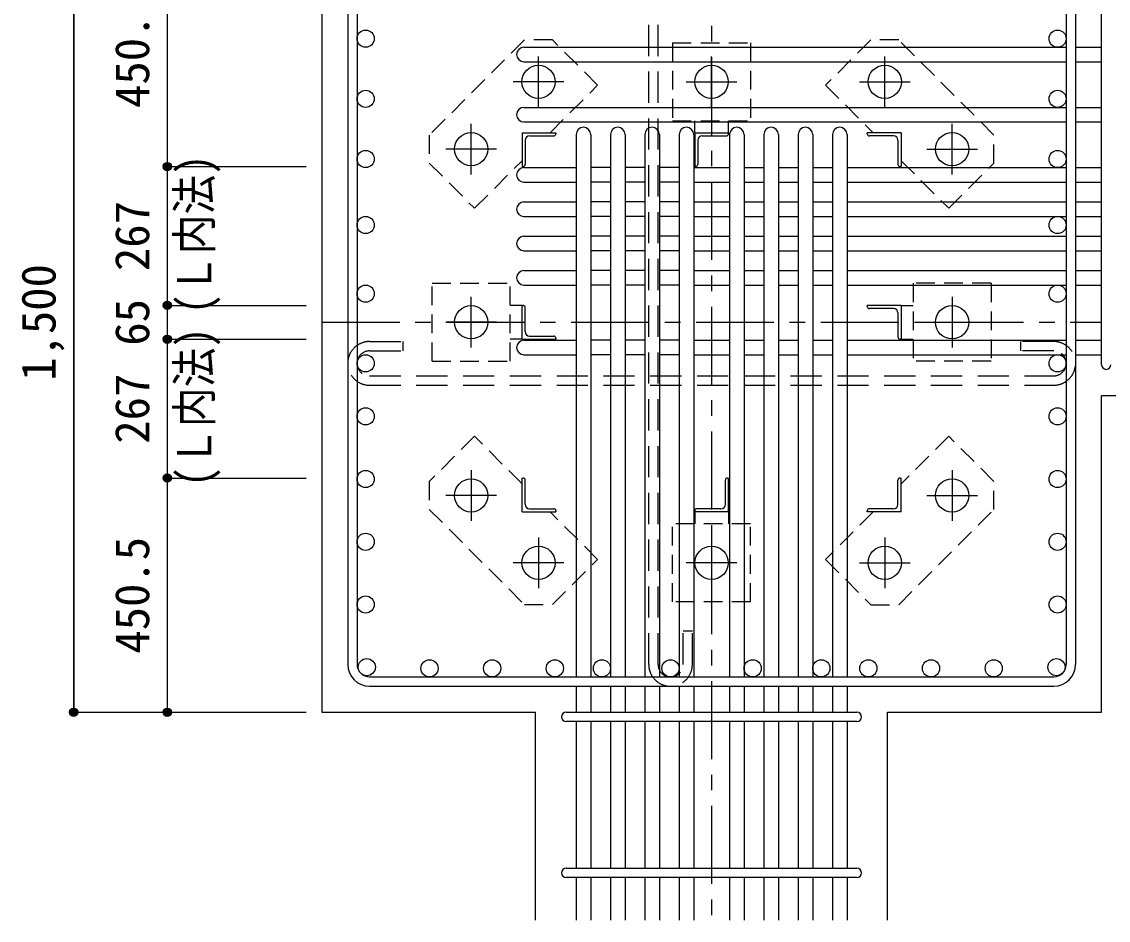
# Model space of a CAD drawing. Units: millimetres at full size, sheet at 1:30. Extents: x -5973 to 5954, y -4195 to 4201.
# Drawn here: x -775 to 1315, y -2780 to -1052 of the extents above; entities that cross this region are included whole.
import ezdxf
from ezdxf.enums import TextEntityAlignment as Align

# ---------------------------------------------------------------- set-up
doc = ezdxf.new("R2010")
doc.units = ezdxf.units.MM
doc.header["$LTSCALE"] = 30
doc.header["$PDMODE"] = 32
doc.header["$PDSIZE"] = 15
for name, pattern in [('CHAIN1', [8, 5, -1, 1, -1]), ('DASHED1', [1.8, 1.2, -0.6]), ('DASHED2', [3, 2, -1])]:
    doc.linetypes.add(name, pattern=pattern)
for name, color, linetype in [('0-1_躯体線', 2, 'Continuous'), ('0-2_アンカーボルト', 4, 'CHAIN1'), ('0-3_立上り筋', 3, 'Continuous'), ('0-4_フープ筋', 7, 'Continuous'), ('0-5_基礎梁筋', 7, 'Continuous'), ('0-6_スタラップ筋', 7, 'Continuous'), ('0-7_文字', 4, 'Continuous'), ('0-9_プレート', 4, 'DASHED1'), ('0-A_アングル', 4, 'Continuous'), ('0-C', 7, 'DASHED2'), ('0-D_寸法', 4, 'Continuous')]:
    doc.layers.add(name, color=color, linetype=linetype)
doc.styles.add('ＭＳ ゴシック', font='')
doc.styles.get('ＭＳ ゴシック').set_extended_font_data('MS Gothic')

msp = doc.modelspace()

# ---------------------------------------------------------------- linework, layer by layer
at = {"layer": '0-1_躯体線'}
for p, q in [((-197.56, -879.66), (-197.56, -2379.66)), ((1302.44, -1770.16), (1702.44, -1770.16)), ((1302.44, -2379.66), (1302.44, -1770.16)), ((-197.56, -2379.66), (213.94, -2379.66)), ((213.94, -2779.66), (213.94, -2379.66)), ((890.94, -2779.66), (890.94, -2379.66)), ((890.94, -2379.66), (1302.44, -2379.66))]:
    msp.add_line(p, q, dxfattribs=at)
at = {"layer": '0-2_アンカーボルト'}
for p, q in [((219.44, -1215.96), (219.44, -1118.46)), ((552.44, -1215.86), (552.44, -1118.36)), ((885.44, -1215.86), (885.44, -1118.36)), ((268.14, -1167.16), (170.64, -1167.16)), ((503.64, -1167.16), (601.14, -1167.16)), ((836.64, -1167.16), (934.14, -1167.16)), ((89.94, -1345.46), (89.94, -1247.96)), ((1014.94, -1345.36), (1014.94, -1247.86)), ((138.64, -1296.66), (41.14, -1296.66)), ((966.14, -1296.66), (1063.64, -1296.66)), ((89.94, -1678.46), (89.94, -1580.96)), ((1014.94, -1580.86), (1014.94, -1678.36)), ((138.64, -1629.66), (41.14, -1629.66)), ((966.24, -1629.66), (1063.74, -1629.66)), ((89.94, -1913.96), (89.94, -2011.46)), ((1014.94, -1913.86), (1014.94, -2011.36)), ((138.74, -1962.66), (41.24, -1962.66)), ((966.24, -1962.66), (1063.74, -1962.66)), ((219.44, -2043.46), (219.44, -2140.96)), ((552.44, -2043.46), (552.44, -2140.96)), ((885.44, -2043.36), (885.44, -2140.86)), ((268.24, -2092.16), (170.74, -2092.16)), ((601.24, -2092.16), (503.74, -2092.16)), ((836.74, -2092.16), (934.24, -2092.16))]:
    msp.add_line(p, q, dxfattribs=at)
at = {"layer": '0-2_アンカーボルト', "color": 3, "linetype": 'Continuous'}
for centre in [(219.44, -1167.16), (552.44, -1167.16), (885.44, -1167.16), (89.94, -1296.66), (1014.94, -1296.66), (89.94, -1629.66), (1014.94, -1629.66), (89.94, -1962.66), (1014.94, -1962.66), (219.44, -2092.16), (552.44, -2092.16), (885.44, -2092.16)]:
    msp.add_circle(centre, 32, dxfattribs=at)
at = {"layer": '0-3_立上り筋'}
for centre in [(-113.06, -1084.13), (1217.94, -1084.13), (-113.06, -1199.9), (1217.94, -1199.9), (-113.06, -1315.66), (1217.94, -1315.66), (-113.06, -1442.66), (1217.94, -1442.66), (-113.06, -1574.66), (1217.94, -1574.66), (-113.06, -1708.66), (1217.94, -1708.66), (-113.06, -1810.56), (1217.94, -1810.56), (-113.06, -1931.16), (1217.94, -1931.16), (-113.06, -2051.77), (1217.94, -2051.77), (-113.06, -2172.37), (1217.94, -2172.37), (-110.87, -2292.97), (1215.74, -2292.97), (9.73, -2295.16), (130.33, -2295.16), (250.94, -2295.16), (341.44, -2295.16), (473.44, -2295.16), (631.44, -2295.16), (763.44, -2295.16), (853.94, -2295.16), (974.54, -2295.16), (1095.14, -2295.16)]:
    msp.add_circle(centre, 16.5, dxfattribs=at)
at = {"layer": '0-4_フープ筋'}
for p, q in [((-147.56, -971.66), (-147.56, -2287.66)), ((-129.56, -971.66), (-129.56, -2287.66)), ((1234.44, -971.66), (1234.44, -2287.66)), ((1252.44, -971.66), (1252.44, -2287.66)), ((-105.56, -2311.66), (1210.44, -2311.66)), ((-105.56, -2329.66), (1210.44, -2329.66))]:
    msp.add_line(p, q, dxfattribs=at)
for centre, radius, start, end in [((-105.56, -2287.66), 42, 180, 270), ((-105.56, -2287.66), 24, 180, 270), ((1210.44, -2287.66), 42, 270, 0), ((1210.44, -2287.66), 24, 270, 0)]:
    msp.add_arc(centre, radius, start, end, dxfattribs=at)
at = {"layer": '0-5_基礎梁筋'}
for p, q in [((191.44, -1100.63), (1234.44, -1100.63)), ((1252.44, -1100.63), (1302.44, -1100.63)), ((191.44, -1128.63), (1234.44, -1128.63)), ((1252.44, -1128.63), (1302.44, -1128.63)), ((191.44, -1216.4), (1234.44, -1216.4)), ((1252.44, -1216.4), (1302.44, -1216.4)), ((191.44, -1244.4), (1234.44, -1244.4)), ((1252.44, -1244.4), (1302.44, -1244.4)), ((291.94, -1268.66), (291.94, -2311.66)), ((319.94, -1268.66), (319.94, -2311.66)), ((357.94, -1268.66), (357.94, -2311.66)), ((385.94, -1268.66), (385.94, -2311.66)), ((423.94, -1268.66), (423.94, -2311.66)), ((451.94, -1268.66), (451.94, -2311.66)), ((489.94, -1268.66), (489.94, -2311.66)), ((517.94, -1268.66), (517.94, -2311.66)), ((586.94, -1268.66), (586.94, -2311.66)), ((614.94, -1268.66), (614.94, -2311.66)), ((652.94, -1268.66), (652.94, -2311.66)), ((680.94, -1268.66), (680.94, -2311.66)), ((718.94, -1268.66), (718.94, -2311.66)), ((746.94, -1268.66), (746.94, -2311.66)), ((784.94, -1268.66), (784.94, -2311.66)), ((812.94, -1268.66), (812.94, -2311.66)), ((191.44, -1332.16), (291.94, -1332.16)), ((357.94, -1332.16), (319.94, -1332.16)), ((423.94, -1332.16), (385.94, -1332.16)), ((489.94, -1332.16), (451.94, -1332.16)), ((517.94, -1332.16), (586.94, -1332.16)), ((614.94, -1332.16), (652.94, -1332.16)), ((680.94, -1332.16), (718.94, -1332.16)), ((746.94, -1332.16), (784.94, -1332.16)), ((812.94, -1332.16), (1234.44, -1332.16)), ((1252.44, -1332.16), (1302.44, -1332.16)), ((191.44, -1360.16), (291.94, -1360.16)), ((357.94, -1360.16), (319.94, -1360.16)), ((423.94, -1360.16), (385.94, -1360.16)), ((489.94, -1360.16), (451.94, -1360.16)), ((517.94, -1360.16), (586.94, -1360.16)), ((614.94, -1360.16), (652.94, -1360.16)), ((680.94, -1360.16), (718.94, -1360.16)), ((746.94, -1360.16), (784.94, -1360.16)), ((812.94, -1360.16), (1234.44, -1360.16)), ((1252.44, -1360.16), (1302.44, -1360.16)), ((191.44, -1398.16), (291.94, -1398.16)), ((357.94, -1398.16), (319.94, -1398.16)), ((423.94, -1398.16), (385.94, -1398.16)), ((489.94, -1398.16), (451.94, -1398.16)), ((517.94, -1398.16), (586.94, -1398.16)), ((614.94, -1398.16), (652.94, -1398.16)), ((680.94, -1398.16), (718.94, -1398.16)), ((746.94, -1398.16), (784.94, -1398.16)), ((812.94, -1398.16), (1234.44, -1398.16)), ((1252.44, -1398.16), (1302.44, -1398.16)), ((191.44, -1426.16), (291.94, -1426.16)), ((357.94, -1426.16), (319.94, -1426.16)), ((423.94, -1426.16), (385.94, -1426.16)), ((489.94, -1426.16), (451.94, -1426.16)), ((517.94, -1426.16), (586.94, -1426.16)), ((614.94, -1426.16), (652.94, -1426.16)), ((680.94, -1426.16), (718.94, -1426.16)), ((746.94, -1426.16), (784.94, -1426.16)), ((812.94, -1426.16), (1234.44, -1426.16)), ((1252.44, -1426.16), (1302.44, -1426.16)), ((191.44, -1464.16), (291.94, -1464.16)), ((357.94, -1464.16), (319.94, -1464.16)), ((423.94, -1464.16), (385.94, -1464.16)), ((489.94, -1464.16), (451.94, -1464.16)), ((517.94, -1464.16), (586.94, -1464.16)), ((614.94, -1464.16), (652.94, -1464.16)), ((680.94, -1464.16), (717.94, -1464.16)), ((746.94, -1464.16), (784.94, -1464.16)), ((812.94, -1464.16), (1234.44, -1464.16)), ((1252.44, -1464.16), (1302.44, -1464.16)), ((191.44, -1492.16), (291.94, -1492.16)), ((357.94, -1492.16), (319.94, -1492.16)), ((423.94, -1492.16), (385.94, -1492.16)), ((489.94, -1492.16), (451.94, -1492.16)), ((517.94, -1492.16), (586.94, -1492.16)), ((614.94, -1492.16), (652.94, -1492.16)), ((680.94, -1492.16), (718.94, -1492.16)), ((746.94, -1492.16), (784.94, -1492.16)), ((812.94, -1492.16), (1234.44, -1492.16)), ((1252.44, -1492.16), (1302.44, -1492.16)), ((191.44, -1530.16), (291.94, -1530.16)), ((357.94, -1530.16), (319.94, -1530.16)), ((423.94, -1530.16), (385.94, -1530.16)), ((489.94, -1530.16), (451.94, -1530.16)), ((517.94, -1530.16), (586.94, -1530.16)), ((614.94, -1530.16), (652.94, -1530.16)), ((680.94, -1530.16), (717.94, -1530.16)), ((746.94, -1530.16), (784.94, -1530.16)), ((812.94, -1530.16), (1234.44, -1530.16)), ((1252.44, -1530.16), (1302.44, -1530.16)), ((191.44, -1558.16), (291.94, -1558.16)), ((357.94, -1558.16), (319.94, -1558.16)), ((423.94, -1558.16), (385.94, -1558.16)), ((489.94, -1558.16), (451.94, -1558.16)), ((517.94, -1558.16), (586.94, -1558.16)), ((614.94, -1558.16), (652.94, -1558.16)), ((680.94, -1558.16), (718.94, -1558.16)), ((746.94, -1558.16), (784.94, -1558.16)), ((812.94, -1558.16), (1234.44, -1558.16)), ((1252.44, -1558.16), (1302.44, -1558.16)), ((191.44, -1664.16), (291.94, -1664.16)), ((357.94, -1664.16), (319.94, -1664.16)), ((423.94, -1664.16), (385.94, -1664.16)), ((489.94, -1664.16), (451.94, -1664.16)), ((517.94, -1664.16), (586.94, -1664.16)), ((614.94, -1664.16), (652.94, -1664.16)), ((680.94, -1664.16), (718.94, -1664.16)), ((746.94, -1664.16), (784.94, -1664.16)), ((812.94, -1664.16), (1234.44, -1664.16)), ((1252.44, -1664.16), (1302.44, -1664.16)), ((191.44, -1692.16), (291.94, -1692.16)), ((357.94, -1692.16), (319.94, -1692.16)), ((423.94, -1692.16), (385.94, -1692.16)), ((489.94, -1692.16), (451.94, -1692.16)), ((517.94, -1692.16), (586.94, -1692.16)), ((614.94, -1692.16), (652.94, -1692.16)), ((680.94, -1692.16), (718.94, -1692.16)), ((746.94, -1692.16), (784.94, -1692.16)), ((812.94, -1692.16), (1234.44, -1692.16)), ((1252.44, -1692.16), (1302.44, -1692.16)), ((291.94, -2329.66), (291.94, -2379.66)), ((319.94, -2329.66), (319.94, -2379.66)), ((357.94, -2329.66), (357.94, -2379.66)), ((385.94, -2329.66), (385.94, -2379.66)), ((423.94, -2329.66), (423.94, -2379.66)), ((451.94, -2329.66), (451.94, -2379.66)), ((489.94, -2329.66), (489.94, -2379.66)), ((517.94, -2329.66), (517.94, -2379.66)), ((586.94, -2329.66), (586.94, -2379.66)), ((614.94, -2329.66), (614.94, -2379.66)), ((652.94, -2329.66), (652.94, -2379.66)), ((680.94, -2329.66), (680.94, -2379.66)), ((718.94, -2329.66), (718.94, -2379.66)), ((746.94, -2329.66), (746.94, -2379.66)), ((784.94, -2329.66), (784.94, -2379.66)), ((812.94, -2329.66), (812.94, -2379.66)), ((291.94, -2397.66), (291.94, -2679.66)), ((319.94, -2397.66), (319.94, -2679.66)), ((357.94, -2397.66), (357.94, -2679.66)), ((385.94, -2397.66), (385.94, -2679.66)), ((423.94, -2397.66), (423.94, -2679.66)), ((451.94, -2397.66), (451.94, -2679.66)), ((489.94, -2397.66), (489.94, -2679.66)), ((517.94, -2397.66), (517.94, -2679.66)), ((586.94, -2397.66), (586.94, -2679.66)), ((614.94, -2397.66), (614.94, -2679.66)), ((652.94, -2397.66), (652.94, -2679.66)), ((680.94, -2397.66), (680.94, -2679.66)), ((718.94, -2397.66), (718.94, -2679.66)), ((746.94, -2397.66), (746.94, -2679.66)), ((784.94, -2397.66), (784.94, -2679.66)), ((812.94, -2397.66), (812.94, -2679.66)), ((291.94, -2697.66), (291.94, -2779.66)), ((319.94, -2697.66), (319.94, -2779.66)), ((357.94, -2697.66), (357.94, -2779.66)), ((385.94, -2697.66), (385.94, -2779.66)), ((423.94, -2697.66), (423.94, -2779.66)), ((451.94, -2697.66), (451.94, -2779.66)), ((489.94, -2697.66), (489.94, -2779.66)), ((517.94, -2697.66), (517.94, -2779.66)), ((586.94, -2697.66), (586.94, -2779.66)), ((614.94, -2697.66), (614.94, -2779.66)), ((652.94, -2697.66), (652.94, -2779.66)), ((680.94, -2697.66), (680.94, -2779.66)), ((718.94, -2697.66), (718.94, -2779.66)), ((746.94, -2697.66), (746.94, -2779.66)), ((784.94, -2697.66), (784.94, -2779.66)), ((812.94, -2697.66), (812.94, -2779.66))]:
    msp.add_line(p, q, dxfattribs=at)
for centre, start, end in [((191.44, -1114.63), 90, 270), ((191.44, -1230.4), 90, 270), ((305.94, -1268.66), 0, 180), ((371.94, -1268.66), 0, 180), ((437.94, -1268.66), 0, 180), ((503.94, -1268.66), 0, 180), ((600.94, -1268.66), 0, 180), ((666.94, -1268.66), 0, 180), ((732.94, -1268.66), 0, 180), ((798.94, -1268.66), 0, 180), ((191.44, -1346.16), 90, 270), ((191.44, -1412.16), 90, 270), ((191.44, -1478.16), 90, 270), ((191.44, -1544.16), 90, 270), ((191.44, -1678.16), 90, 270)]:
    msp.add_arc(centre, 14, start, end, dxfattribs=at)
at = {"layer": '0-6_スタラップ筋'}
for p, q in [((1302.44, -1711.16), (1302.44, -965.86)), ((272.94, -2379.66), (831.94, -2379.66)), ((831.94, -2397.66), (272.94, -2397.66)), ((272.94, -2679.66), (831.94, -2679.66)), ((831.94, -2697.66), (272.94, -2697.66))]:
    msp.add_line(p, q, dxfattribs=at)
for centre, start, end in [((1311.44, -1711.16), 180, 0), ((272.94, -2388.66), 90, 270), ((831.94, -2388.66), 270, 90), ((272.94, -2688.66), 90, 270), ((831.94, -2688.66), 270, 90)]:
    msp.add_arc(centre, 9, start, end, dxfattribs=at)
at = {"layer": '0-9_プレート'}
for p, q in [((477.44, -1092.16), (627.44, -1092.16)), ((477.44, -1092.16), (477.44, -1242.16)), ((627.44, -1092.16), (627.44, -1242.16)), ((241.64, -1265.16), (333.24, -1173.56)), ((477.44, -1242.16), (627.44, -1242.16)), ((519.94, -1265.16), (519.94, -1242.16)), ((584.94, -1265.16), (584.94, -1242.16)), ((916.94, -1318.86), (1008.54, -1410.46)), ((14.94, -1704.66), (14.94, -1554.66)), ((14.94, -1554.66), (164.94, -1554.66)), ((164.94, -1704.66), (164.94, -1554.66)), ((939.94, -1554.66), (939.94, -1704.66)), ((1089.94, -1554.66), (939.94, -1554.66)), ((1089.94, -1554.66), (1089.94, -1704.66)), ((187.94, -1597.16), (164.94, -1597.16)), ((916.94, -1597.16), (939.94, -1597.16)), ((187.94, -1662.16), (164.94, -1662.16)), ((916.94, -1662.16), (939.94, -1662.16)), ((14.94, -1704.66), (164.94, -1704.66)), ((1089.94, -1704.66), (939.94, -1704.66)), ((187.94, -1940.46), (96.34, -1848.86)), ((519.94, -1994.16), (519.94, -2017.16)), ((584.94, -1994.16), (584.94, -2017.16)), ((863.24, -1994.16), (771.64, -2085.76)), ((627.44, -2017.16), (477.44, -2017.16)), ((477.44, -2167.16), (477.44, -2017.16)), ((477.44, -2167.16), (477.44, -2017.16)), ((627.44, -2167.16), (627.44, -2017.16)), ((627.44, -2167.16), (477.44, -2167.16))]:
    msp.add_line(p, q, dxfattribs=at)
for points in [[(333.24, -1173.56), (246.24, -1086.56), (192.54, -1086.56), (9.44, -1269.76), (9.44, -1323.46), (96.34, -1410.46), (187.94, -1318.86)], [(1008.54, -1410.46), (1095.54, -1323.46), (1095.54, -1269.76), (912.34, -1086.66), (858.64, -1086.66), (771.64, -1173.56), (863.24, -1265.16)], [(96.34, -1848.86), (9.34, -1935.86), (9.34, -1989.56), (192.54, -2172.66), (246.24, -2172.66), (333.24, -2085.76), (241.64, -1994.16)], [(771.64, -2085.76), (858.64, -2172.76), (912.34, -2172.76), (1095.44, -1989.56), (1095.44, -1935.86), (1008.54, -1848.86), (916.94, -1940.46)]]:
    msp.add_lwpolyline(points, dxfattribs=at)
at = {"layer": '0-A_アングル'}
for p, q in [((187.94, -1265.16), (252.94, -1265.16)), ((187.94, -1265.16), (187.94, -1330.16)), ((202.44, -1271.16), (248.94, -1271.16)), ((252.94, -1265.16), (252.94, -1267.16)), ((519.94, -1265.16), (584.94, -1265.16)), ((519.94, -1265.16), (519.94, -1330.16)), ((534.44, -1271.16), (580.94, -1271.16)), ((584.94, -1265.16), (584.94, -1267.16)), ((916.94, -1265.16), (851.94, -1265.16)), ((851.94, -1267.16), (851.94, -1265.16)), ((902.44, -1271.16), (855.94, -1271.16)), ((916.94, -1265.16), (916.94, -1330.16)), ((193.94, -1279.66), (193.94, -1326.16)), ((525.94, -1279.66), (525.94, -1326.16)), ((910.94, -1279.66), (910.94, -1326.16)), ((189.94, -1330.16), (187.94, -1330.16)), ((521.94, -1330.16), (519.94, -1330.16)), ((916.94, -1330.16), (914.94, -1330.16)), ((187.94, -1597.16), (189.94, -1597.16)), ((187.94, -1662.16), (187.94, -1597.16)), ((193.94, -1647.66), (193.94, -1601.16)), ((916.94, -1597.16), (851.94, -1597.16)), ((851.94, -1599.16), (851.94, -1597.16)), ((902.44, -1603.16), (855.94, -1603.16)), ((916.94, -1597.16), (916.94, -1662.16)), ((910.94, -1611.66), (910.94, -1658.16)), ((187.94, -1662.16), (252.94, -1662.16)), ((202.44, -1656.16), (248.94, -1656.16)), ((252.94, -1660.16), (252.94, -1662.16)), ((916.94, -1662.16), (914.94, -1662.16)), ((187.94, -1929.16), (189.94, -1929.16)), ((187.94, -1994.16), (187.94, -1929.16)), ((193.94, -1979.66), (193.94, -1933.16)), ((578.94, -1979.66), (578.94, -1933.16)), ((582.94, -1929.16), (584.94, -1929.16)), ((584.94, -1994.16), (584.94, -1929.16)), ((910.94, -1979.66), (910.94, -1933.16)), ((914.94, -1929.16), (916.94, -1929.16)), ((916.94, -1994.16), (916.94, -1929.16)), ((187.94, -1994.16), (252.94, -1994.16)), ((202.44, -1988.16), (248.94, -1988.16)), ((252.94, -1992.16), (252.94, -1994.16)), ((519.94, -1994.16), (519.94, -1992.16)), ((584.94, -1994.16), (519.94, -1994.16)), ((570.44, -1988.16), (523.94, -1988.16)), ((851.94, -1994.16), (851.94, -1992.16)), ((916.94, -1994.16), (851.94, -1994.16)), ((902.44, -1988.16), (855.94, -1988.16))]:
    msp.add_line(p, q, dxfattribs=at)
for centre, radius, start, end in [((202.44, -1279.66), 8.5, 90, 180), ((248.94, -1267.16), 4, 270, 0), ((534.44, -1279.66), 8.5, 90, 180), ((580.94, -1267.16), 4, 270, 0), ((855.94, -1267.16), 4, 180, 270), ((902.44, -1279.66), 8.5, 0, 90), ((189.94, -1326.16), 4, 270, 0), ((521.94, -1326.16), 4, 270, 0), ((914.94, -1326.16), 4, 180, 270), ((189.94, -1601.16), 4, 0, 90), ((855.94, -1599.16), 4, 180, 270), ((902.44, -1611.66), 8.5, 0, 90), ((202.44, -1647.66), 8.5, 180, 270), ((248.94, -1660.16), 4, 0, 90), ((914.94, -1658.16), 4, 180, 270), ((189.94, -1933.16), 4, 0, 90), ((582.94, -1933.16), 4, 90, 180), ((914.94, -1933.16), 4, 90, 180), ((202.44, -1979.66), 8.5, 180, 270), ((570.44, -1979.66), 8.5, 270, 0), ((902.44, -1979.66), 8.5, 270, 0), ((248.94, -1992.16), 4, 0, 90), ((523.94, -1992.16), 4, 90, 180), ((855.94, -1992.16), 4, 90, 180)]:
    msp.add_arc(centre, radius, start, end, dxfattribs=at)
at = {"layer": '0-C'}
for p, q in [((431.44, -2287.66), (431.44, -971.66)), ((449.44, -2287.66), (449.44, -971.66)), ((1146.44, -1666.66), (1146.44, -1684.66)), ((1210.44, -1666.66), (1146.44, -1666.66)), ((-105.56, -1684.66), (-41.56, -1684.66)), ((1210.44, -1684.66), (1146.44, -1684.66)), ((-105.56, -1732.66), (1210.44, -1732.66)), ((-105.56, -1750.66), (1210.44, -1750.66)), ((497.44, -2287.66), (497.44, -2223.66))]:
    msp.add_line(p, q, dxfattribs=at)
for points in [[(-105.56, -1666.66), (-41.56, -1666.66), (-41.56, -1684.66)], [(515.44, -2287.66), (515.44, -2223.66), (497.44, -2223.66)]]:
    msp.add_lwpolyline(points, dxfattribs=at)
for centre, radius, start, end in [((-105.56, -1708.66), 42, 90, 270), ((1210.44, -1708.66), 42, 270, 90), ((-105.56, -1708.66), 24, 90, 270), ((1210.44, -1708.66), 24, 270, 90), ((473.44, -2287.66), 42, 180, 0), ((473.44, -2287.66), 24, 180, 0)]:
    msp.add_arc(centre, radius, start, end, dxfattribs=at)
at = {"layer": '0-D_寸法'}
for p, q in [((-674.6, -2379.66), (-674.6, -879.66)), ((-674.6, -879.66), (-674.6, -2379.66)), ((-494.6, -879.66), (-494.6, -1330.16)), ((-494.6, -1330.16), (-227.56, -1330.16)), ((-494.6, -1330.16), (-494.6, -1597.16)), ((-494.6, -1597.16), (-227.56, -1597.16)), ((-494.6, -1597.16), (-494.6, -1662.16)), ((-494.6, -1662.16), (-227.56, -1662.16)), ((-494.6, -1662.16), (-494.6, -1929.16)), ((-494.6, -1929.16), (-227.56, -1929.16)), ((-494.6, -1929.16), (-494.6, -2379.66)), ((-674.6, -2379.66), (-494.6, -2379.66)), ((-494.6, -2379.66), (-227.56, -2379.66)), ((-494.6, -2379.66), (-227.56, -2379.66))]:
    msp.add_line(p, q, dxfattribs=at)
at = {"layer": '0-D_寸法', "linetype": 'CHAIN1'}
for p, q in [((552.44, -879.66), (552.44, -2779.66)), ((-197.56, -1629.66), (1302.44, -1629.66))]:
    msp.add_line(p, q, dxfattribs=at)
at = {"layer": '0-D_寸法'}
for centre, radius in [((-494.6, -1330.16), 8), ((-494.6, -1330.16), 7.2), ((-494.6, -1330.16), 6.4), ((-494.6, -1330.16), 5.6), ((-494.6, -1330.16), 4.8), ((-494.6, -1330.16), 4), ((-494.6, -1330.16), 3.2), ((-494.6, -1330.16), 2.4), ((-494.6, -1330.16), 1.6), ((-494.6, -1330.16), 0.8), ((-494.6, -1597.16), 8), ((-494.6, -1597.16), 7.2), ((-494.6, -1597.16), 6.4), ((-494.6, -1597.16), 5.6), ((-494.6, -1597.16), 4.8), ((-494.6, -1597.16), 4), ((-494.6, -1597.16), 3.2), ((-494.6, -1597.16), 2.4), ((-494.6, -1597.16), 1.6), ((-494.6, -1597.16), 0.8), ((-494.6, -1662.16), 8), ((-494.6, -1662.16), 7.2), ((-494.6, -1662.16), 6.4), ((-494.6, -1662.16), 5.6), ((-494.6, -1662.16), 4.8), ((-494.6, -1662.16), 4), ((-494.6, -1662.16), 3.2), ((-494.6, -1662.16), 2.4), ((-494.6, -1662.16), 1.6), ((-494.6, -1662.16), 0.8), ((-494.6, -1929.16), 8), ((-494.6, -1929.16), 7.2), ((-494.6, -1929.16), 6.4), ((-494.6, -1929.16), 5.6), ((-494.6, -1929.16), 4.8), ((-494.6, -1929.16), 4), ((-494.6, -1929.16), 3.2), ((-494.6, -1929.16), 2.4), ((-494.6, -1929.16), 1.6), ((-494.6, -1929.16), 0.8), ((-674.6, -2379.66), 8), ((-674.6, -2379.66), 7.2), ((-674.6, -2379.66), 6.4), ((-674.6, -2379.66), 5.6), ((-674.6, -2379.66), 4.8), ((-674.6, -2379.66), 4), ((-674.6, -2379.66), 3.2), ((-674.6, -2379.66), 2.4), ((-674.6, -2379.66), 1.6), ((-674.6, -2379.66), 0.8), ((-494.6, -2379.66), 8), ((-494.6, -2379.66), 7.2), ((-494.6, -2379.66), 6.4), ((-494.6, -2379.66), 5.6), ((-494.6, -2379.66), 4.8), ((-494.6, -2379.66), 4), ((-494.6, -2379.66), 3.2), ((-494.6, -2379.66), 2.4), ((-494.6, -2379.66), 1.6), ((-494.6, -2379.66), 0.8)]:
    msp.add_circle(centre, radius, dxfattribs=at)
at = {"layer": '0-D_寸法', "color": 7}
for p in [(-494.6, -1330.16), (-494.6, -1597.16), (-494.6, -1662.16), (-494.6, -1929.16), (-674.6, -2379.66), (-494.6, -2379.66)]:
    msp.add_point(p, dxfattribs=at)

# ---------------------------------------------------------------- texts
at = {"layer": '0-7_文字', "style": 'ＭＳ ゴシック', "width": 0.85}
for p in [(-389.94, -1613.48), (-389.94, -1945.85)]:
    msp.add_text('(Ｌ内法)', height=65.98, rotation=90, dxfattribs=at).set_placement(p, align=Align.BOTTOM_LEFT)
at = {"layer": '0-D_寸法', "style": 'ＭＳ ゴシック'}
for s, p in [('450.5', (-509.6, -1217.41)), ('267', (-509.6, -1531.16)), ('1,500', (-689.6, -1742.16)), ('65', (-509.6, -1674.66)), ('267', (-509.6, -1863.16)), ('450.5', (-509.6, -2266.91))]:
    msp.add_text(s, height=65.98, rotation=90, dxfattribs=at).set_placement(p, align=Align.BOTTOM_LEFT)

doc.saveas('drawing.dxf')
